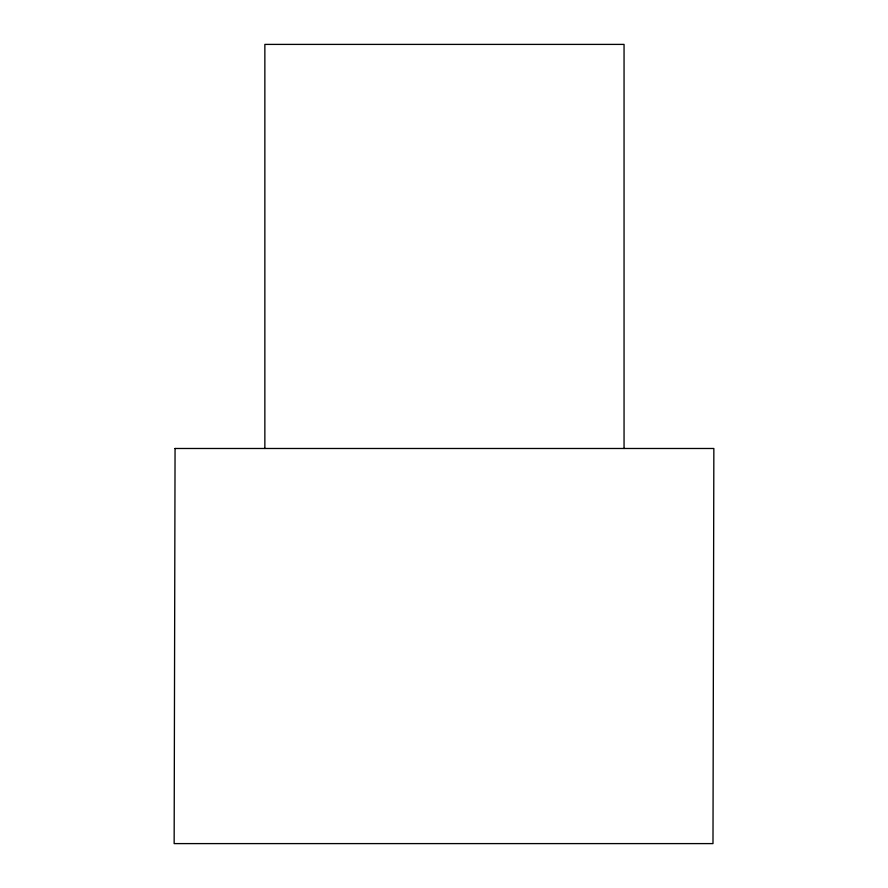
<?xml version="1.0" encoding="UTF-8"?>
<svg xmlns="http://www.w3.org/2000/svg" width="888" height="888" viewBox="0 0 888 888"><rect width="100%" height="100%" fill="white"/><g stroke="black" fill="none" stroke-linecap="round" stroke-linejoin="round"><path stroke-width="1.33" d="M624.053 448.484L624.053 44.4L264.857 44.4L264.857 448.484M175.058 448.484L174.148 843.6L712.986 843.6L713.852 448.484L175.058 448.484"/></g></svg>
